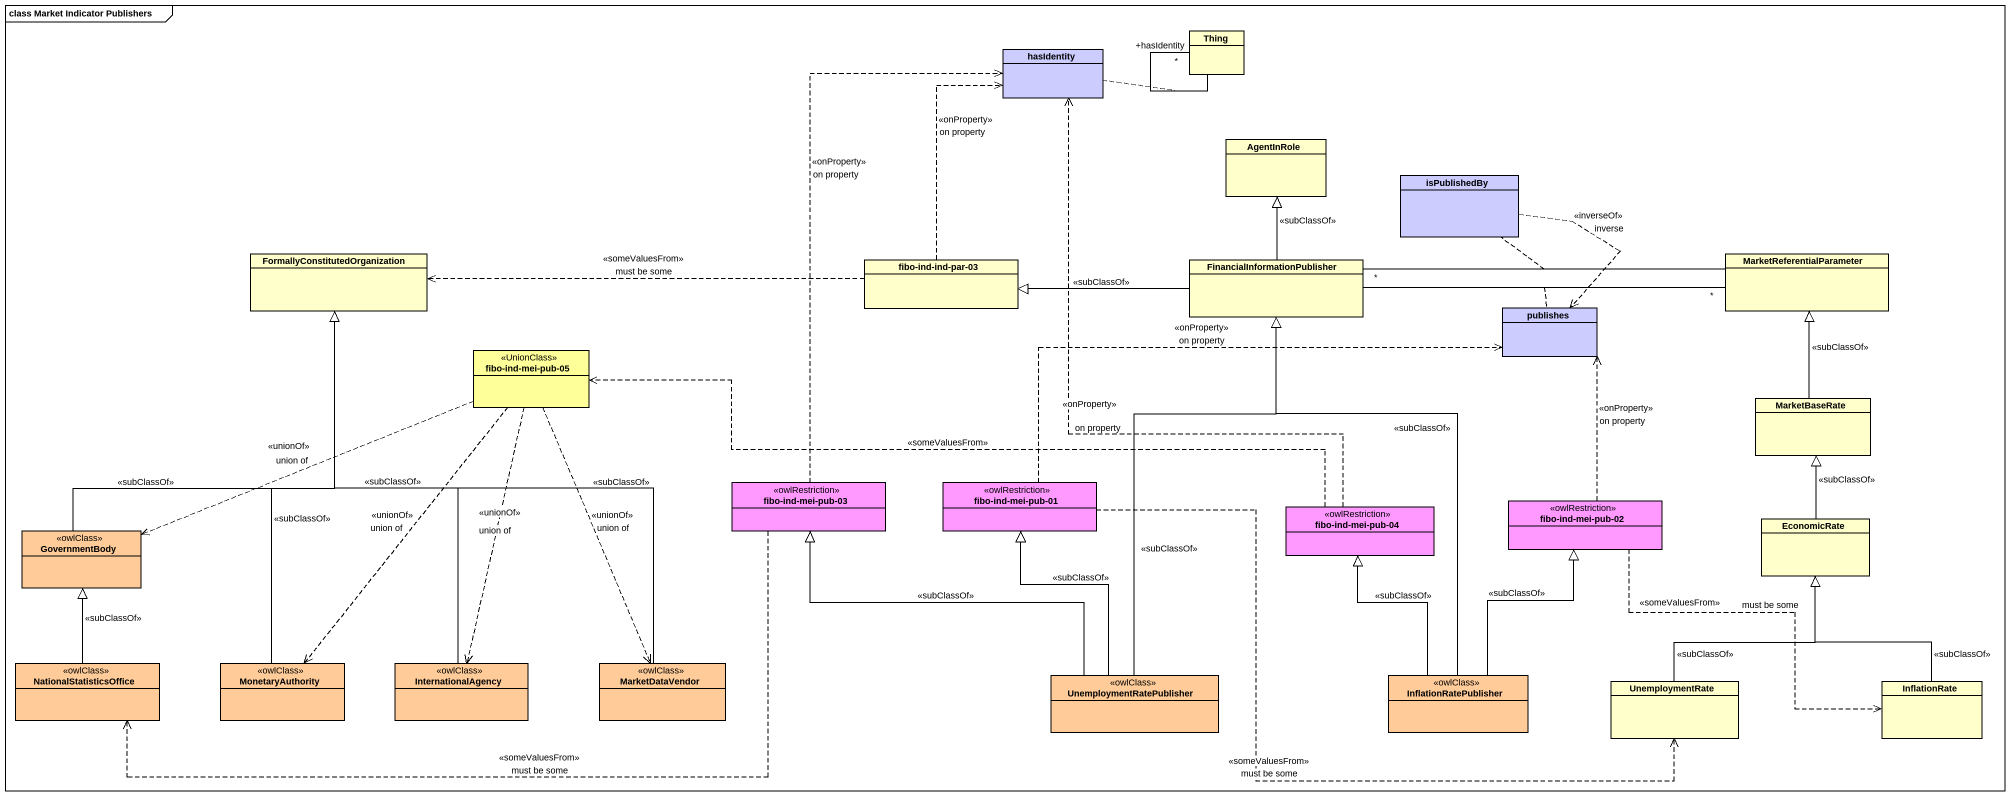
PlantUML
@startuml
mainframe class Market Indicator Publishers
hide circle
hide empty members
class Thing #FFFFCC
class hasIdentity #CCCCFF
class AgentInRole #FFFFCC
class isPublishedBy #CCCCFF
class "FormallyConstitutedOrganization" as FormallyConstitutedOrganizat #FFFFCC
class "fibo-ind-ind-par-03" as fibo_ind_ind_par_03 #FFFFCC
class "FinancialInformationPublisher" as FinancialInformationPublishe #FFFFCC
class MarketReferentialParameter #FFFFCC
class publishes #CCCCFF
class "fibo-ind-mei-pub-05" as fibo_ind_mei_pub_05 <<UnionClass>> #FFFF99
class MarketBaseRate #FFFFCC
class "fibo-ind-mei-pub-03" as fibo_ind_mei_pub_03 <<owlRestriction>> #FF99FF
class "fibo-ind-mei-pub-01" as fibo_ind_mei_pub_01 <<owlRestriction>> #FF99FF
class GovernmentBody <<owlClass>> #FFCC99
class "fibo-ind-mei-pub-04" as fibo_ind_mei_pub_04 <<owlRestriction>> #FF99FF
class "fibo-ind-mei-pub-02" as fibo_ind_mei_pub_02 <<owlRestriction>> #FF99FF
class EconomicRate #FFFFCC
class NationalStatisticsOffice <<owlClass>> #FFCC99
class MonetaryAuthority <<owlClass>> #FFCC99
class InternationalAgency <<owlClass>> #FFCC99
class MarketDataVendor <<owlClass>> #FFCC99
class UnemploymentRatePublisher <<owlClass>> #FFCC99
class InflationRatePublisher <<owlClass>> #FFCC99
class UnemploymentRate #FFFFCC
class InflationRate #FFFFCC
Thing -- "+hasIdentity\n*" Thing
(Thing, Thing) .. hasIdentity
isPublishedBy ..> publishes : <<inverseOf>>\ninverse
fibo_ind_ind_par_03 .up.> hasIdentity : <<onProperty>>\non property
fibo_ind_ind_par_03 .left.> FormallyConstitutedOrganizat : <<someValuesFrom>>\nmust be some
FinancialInformationPublishe -up-|> AgentInRole : <<subClassOf>>
FinancialInformationPublishe -left-|> fibo_ind_ind_par_03 : <<subClassOf>>
FinancialInformationPublishe -right- "*" MarketReferentialParameter
(FinancialInformationPublishe, MarketReferentialParameter) .. publishes
MarketReferentialParameter -left- "*" FinancialInformationPublishe
(MarketReferentialParameter, FinancialInformationPublishe) .. isPublishedBy
fibo_ind_mei_pub_05 .left.> GovernmentBody : <<unionOf>>\nunion of
fibo_ind_mei_pub_05 ..> MonetaryAuthority : <<unionOf>>\nunion of
fibo_ind_mei_pub_05 ..> InternationalAgency : <<unionOf>>\nunion of
fibo_ind_mei_pub_05 ..> MarketDataVendor : <<unionOf>>\nunion of
MarketBaseRate -up-|> MarketReferentialParameter : <<subClassOf>>
fibo_ind_mei_pub_03 .up.> hasIdentity : <<onProperty>>\non property
fibo_ind_mei_pub_03 .left.> NationalStatisticsOffice : <<someValuesFrom>>\nmust be some
fibo_ind_mei_pub_01 .right.> publishes : <<onProperty>>\non property
fibo_ind_mei_pub_01 .right.> UnemploymentRate : <<someValuesFrom>>\nmust be some
GovernmentBody -up-|> FormallyConstitutedOrganizat : <<subClassOf>>
fibo_ind_mei_pub_04 .up.> hasIdentity : <<onProperty>>\non property
fibo_ind_mei_pub_04 .left.> fibo_ind_mei_pub_05 : <<someValuesFrom>>
fibo_ind_mei_pub_02 .up.> publishes : <<onProperty>>\non property
fibo_ind_mei_pub_02 .right.> InflationRate : <<someValuesFrom>>\nmust be some
EconomicRate -up-|> MarketBaseRate : <<subClassOf>>
NationalStatisticsOffice -up-|> GovernmentBody : <<subClassOf>>
MonetaryAuthority -up-|> FormallyConstitutedOrganizat : <<subClassOf>>
InternationalAgency -up-|> FormallyConstitutedOrganizat : <<subClassOf>>
MarketDataVendor -up-|> FormallyConstitutedOrganizat : <<subClassOf>>
UnemploymentRatePublisher -up-|> FinancialInformationPublishe : <<subClassOf>>
UnemploymentRatePublisher -up-|> fibo_ind_mei_pub_03 : <<subClassOf>>
UnemploymentRatePublisher -up-|> fibo_ind_mei_pub_01 : <<subClassOf>>
InflationRatePublisher -up-|> FinancialInformationPublishe : <<subClassOf>>
InflationRatePublisher -up-|> fibo_ind_mei_pub_04 : <<subClassOf>>
InflationRatePublisher -up-|> fibo_ind_mei_pub_02 : <<subClassOf>>
UnemploymentRate -up-|> EconomicRate : <<subClassOf>>
InflationRate -up-|> EconomicRate : <<subClassOf>>
@enduml
